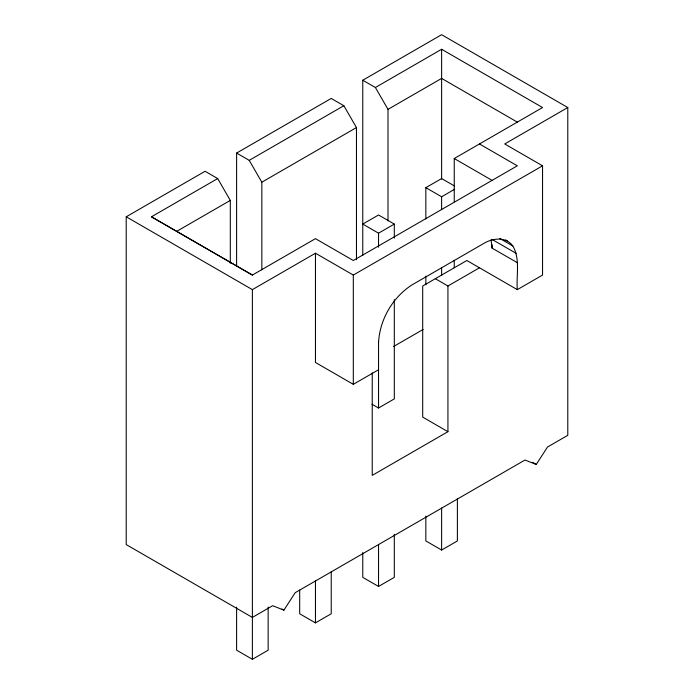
<?xml version="1.0" encoding="UTF-8"?>
<svg xmlns="http://www.w3.org/2000/svg" width="694" height="694" viewBox="0 0 694 694"><rect width="100%" height="100%" fill="white"/><g stroke="black" fill="none" stroke-linecap="round" stroke-linejoin="round"><path stroke-width="1.04" d="M378.542 342.81C379.653 319.717 392.526 297.414 411.976 284.904L483.883 243.386C492.818 237.999 506.013 236.533 512.84 245.971C520.457 259.2 516.163 275.197 517.316 289.641L542.552 275.067L542.552 165.814L504.703 143.962L567.787 107.535L567.787 435.32L547.523 447.014L536.245 464.451L524.968 460.035L295.193 592.693L283.915 610.13L272.647 605.715L252.382 617.417L126.213 544.573L126.213 216.797L205.068 171.271L217.682 178.558L230.304 200.41L230.304 263.208M236.611 266.487L236.611 153.062L331.229 98.435L343.842 105.722L356.464 127.566L356.464 259.669M362.771 255.375L362.771 80.226L441.618 34.7L567.787 107.535M479.467 143.962L517.316 165.814L353.307 260.502L315.458 238.649L252.382 275.067L151.448 216.797L217.682 178.558M236.611 153.062L249.224 160.349L343.842 105.722M362.771 80.226L375.385 87.505L441.618 49.265L542.552 107.535L454.24 158.527L454.24 201.798M176.684 231.362L230.304 200.41M261.838 269.905L261.838 182.201L356.464 127.566M388.007 220.883L388.007 109.357L441.618 78.405L517.316 122.109M425.847 218.957L425.847 187.666L441.618 178.558L454.605 186.053M126.213 216.797L252.382 289.632L315.458 253.215L353.307 275.067L542.552 165.814M394.313 224.084L378.542 214.975L362.771 224.084L378.542 233.184L394.313 224.084L394.313 238.111M425.847 187.666L441.618 196.766L454.605 189.271M435.312 278.71L447.934 285.997L479.467 267.789M393.55 346.532L423.132 329.45M315.458 253.215L315.458 362.476L353.307 384.329L378.542 369.763M372.045 404.255L378.542 408.003L394.313 398.903L394.313 299.617M447.934 285.997L447.934 431.677L372.236 475.381L372.236 372.86M236.611 607.085L236.611 650.191L252.382 659.3L268.153 650.191L268.153 607.085M299.687 590.065L299.687 613.774L315.458 622.882L331.229 613.774L331.229 571.743M362.771 552.571L362.771 577.356L378.542 586.465L394.313 577.356L394.313 534.25M425.847 516.145L425.847 540.938L441.618 550.038L457.389 540.938L457.389 498.908M454.24 158.527L492.089 180.379M505.657 239.959L507.522 241.044M499.758 238.415L512.84 245.971M491.881 239.326L516.18 253.353M491.074 239.82L492.089 248.122L517.316 262.688M517.316 289.641L466.854 260.502L422.698 285.997L422.698 417.111L447.934 431.677M151.448 216.797L252.382 275.067M532.506 462.299L536.245 464.451M282.05 609.054L283.915 610.13M375.385 87.505L388.007 109.357M249.224 160.349L261.838 182.201M492.089 244.895L492.089 248.122M454.24 260.215L454.24 267.789M441.618 49.265L441.618 179.104M441.618 196.766L441.618 209.718M441.618 267.988L441.618 275.544M441.618 508.008L441.618 550.038M425.847 276.151L425.847 284.783M378.542 233.184L378.542 247.211M378.542 342.177L378.542 408.003M378.542 544.426L378.542 586.465M353.307 275.067L353.307 384.329M315.458 580.852L315.458 622.882M252.382 289.632L252.382 659.3"/></g></svg>
